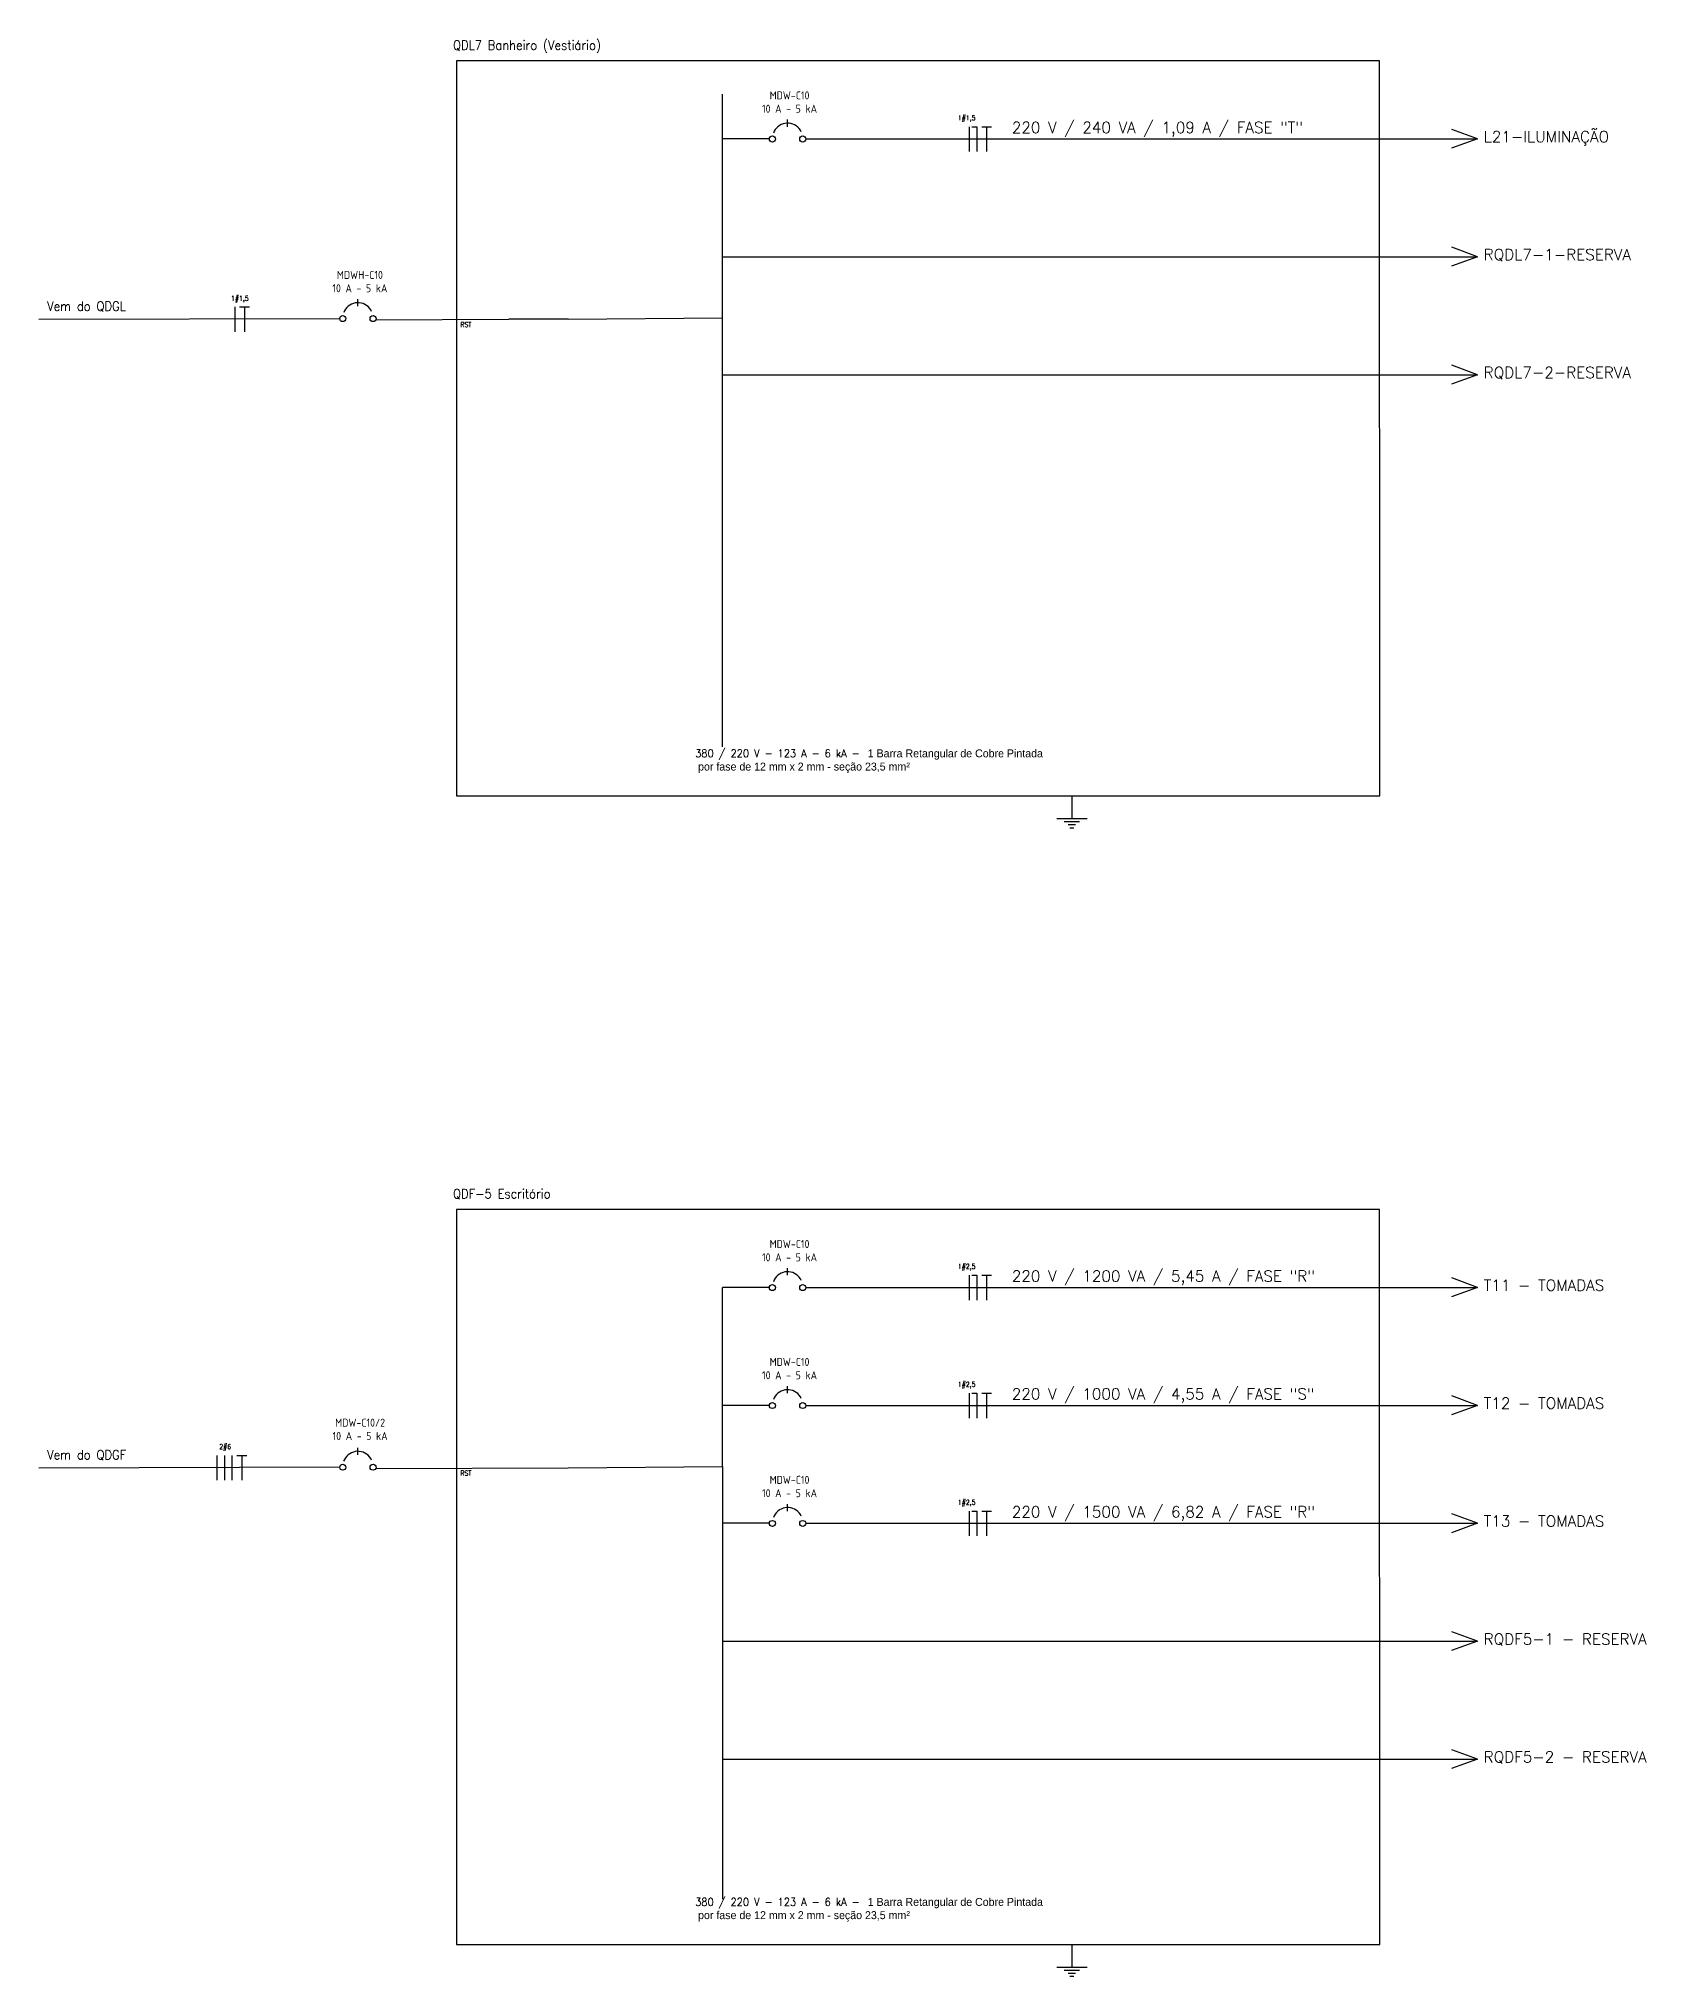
# Model space of a CAD drawing. Extents: x 196 to 641, y -49 to 322.
# Drawn here: x 567.35 to 608.34, y 77.75 to 127.17 of the extents above; entities that cross this region are included whole.
import ezdxf

# ---------------------------------------------------------------- set-up
doc = ezdxf.new("R2010")
doc.units = 0
doc.header["$MEASUREMENT"] = 0
for name, color, linetype in [('ELET_UNIFILAR_TEXTO', 4, 'Continuous'), ('ELET_UNIFILAR_TEXTO2', 4, 'Continuous'), ('ELT_UNIFILAR_DESENHO', 5, 'Continuous')]:
    doc.layers.add(name, color=color, linetype=linetype)
doc.styles.add('textstyle4', font='arial.ttf')
doc.styles.add('textstyle5', font='')
doc.styles.add('textstyle7', font='romans__.ttf')
doc.styles.get('textstyle5').set_extended_font_data('Standard')

msp = doc.modelspace()

# ---------------------------------------------------------------- linework, layer by layer
at = {"layer": 'ELT_UNIFILAR_DESENHO'}
for p, q in [((601.539, 126.607), (578, 126.607)), ((578, 126.607), (578, 107.863)), ((601.547, 107.863), (601.539, 126.607)), ((584.789, 109.112), (584.789, 125.762)), ((586.446, 124.928), (586.446, 125.108)), ((585.983, 124.619), (584.789, 124.619)), ((586.91, 124.619), (604.036, 124.619)), ((591.08, 124.927), (591.08, 124.295)), ((591.143, 124.927), (591.269, 124.927)), ((591.269, 124.927), (591.269, 124.295)), ((591.395, 124.927), (591.648, 124.927)), ((591.521, 124.927), (591.521, 124.295)), ((604.036, 124.619), (603.376, 124.377)), ((604.036, 124.619), (603.385, 124.859)), ((584.789, 121.611), (604.036, 121.611)), ((604.036, 121.611), (603.376, 121.37)), ((604.036, 121.611), (603.385, 121.852)), ((572.348, 120.332), (572.348, 119.7)), ((572.473, 120.332), (572.726, 120.332)), ((572.6, 120.332), (572.6, 119.7)), ((575.49, 120.349), (575.49, 120.529)), ((575.49, 120.349), (575.49, 120.529)), ((567.351, 120.016), (575.027, 120.039)), ((575.947, 120.002), (579.338, 120.016)), ((580.854, 120.016), (579.341, 120.015)), ((580.854, 120.016), (584.789, 120.053)), ((604.036, 118.603), (603.385, 118.844)), ((584.789, 118.603), (604.036, 118.603)), ((604.036, 118.603), (603.376, 118.362)), ((578, 107.863), (601.547, 107.863)), ((593.695, 107.863), (593.695, 107.281)), ((593.308, 107.281), (594.081, 107.281)), ((593.501, 107.204), (593.888, 107.204)), ((593.598, 107.127), (593.791, 107.127)), ((593.646, 107.049), (593.743, 107.049)), ((601.539, 97.31), (578, 97.31)), ((578, 97.31), (578, 78.567)), ((601.547, 78.567), (601.539, 97.31)), ((586.446, 95.632), (586.446, 95.812)), ((591.08, 95.631), (591.08, 94.999)), ((591.143, 95.631), (591.269, 95.631)), ((591.269, 95.631), (591.269, 94.999)), ((591.395, 95.631), (591.648, 95.631)), ((591.521, 95.631), (591.521, 94.999)), ((604.036, 95.322), (603.385, 95.563)), ((584.789, 90.757), (584.789, 95.322)), ((585.983, 95.322), (584.789, 95.322)), ((586.91, 95.322), (604.036, 95.322)), ((604.036, 95.322), (603.376, 95.081)), ((586.446, 92.624), (586.446, 92.804)), ((591.08, 92.623), (591.08, 91.991)), ((591.143, 92.623), (591.269, 92.623)), ((591.269, 92.623), (591.269, 91.991)), ((591.395, 92.623), (591.648, 92.623)), ((591.521, 92.623), (591.521, 91.991)), ((604.036, 92.315), (603.385, 92.555)), ((585.983, 92.315), (584.789, 92.315)), ((586.91, 92.315), (604.036, 92.315)), ((604.036, 92.315), (603.376, 92.073)), ((571.895, 91.036), (571.895, 90.404)), ((572.085, 91.036), (572.085, 90.404)), ((572.274, 91.036), (572.274, 90.404)), ((572.4, 91.036), (572.653, 91.036)), ((572.526, 91.036), (572.526, 90.404)), ((575.489, 91.052), (575.489, 91.232)), ((575.489, 91.052), (575.489, 91.232)), ((567.351, 90.72), (575.027, 90.743)), ((575.947, 90.706), (580.854, 90.72)), ((580.854, 90.72), (584.789, 90.757)), ((584.789, 90.757), (584.789, 79.719)), ((586.446, 89.616), (586.446, 89.797)), ((591.08, 89.616), (591.08, 88.984)), ((591.143, 89.616), (591.269, 89.616)), ((591.269, 89.616), (591.269, 88.984)), ((591.395, 89.616), (591.648, 89.616)), ((591.521, 89.616), (591.521, 88.984)), ((604.036, 89.307), (603.385, 89.548)), ((585.983, 89.307), (584.789, 89.307)), ((586.91, 89.307), (604.036, 89.307)), ((604.036, 89.307), (603.376, 89.066)), ((604.036, 86.299), (603.385, 86.54)), ((584.789, 86.299), (604.036, 86.299)), ((604.036, 86.299), (603.376, 86.058)), ((604.036, 83.291), (603.385, 83.532)), ((584.789, 83.291), (604.036, 83.291)), ((604.036, 83.291), (603.376, 83.05)), ((578, 78.567), (601.547, 78.567)), ((593.694, 78.567), (593.694, 77.985)), ((593.308, 77.985), (594.081, 77.985)), ((593.501, 77.908), (593.888, 77.908)), ((593.598, 77.83), (593.791, 77.83)), ((593.646, 77.753), (593.743, 77.753))]:
    msp.add_line(p, q, dxfattribs=at)
for points in [[(586.796, 124.795), (586.772, 124.84), (586.742, 124.88), (586.707, 124.917), (586.667, 124.948), (586.624, 124.975), (586.578, 124.995), (586.53, 125.009), (586.48, 125.017), (586.429, 125.018), (586.379, 125.012), (586.33, 125), (586.283, 124.982), (586.239, 124.958), (586.198, 124.928), (586.161, 124.893), (586.13, 124.854), (586.103, 124.81), (586.083, 124.764)], [(575.84, 120.216), (575.815, 120.26), (575.786, 120.301), (575.751, 120.338), (575.711, 120.369), (575.668, 120.395), (575.622, 120.416), (575.573, 120.43), (575.523, 120.437), (575.473, 120.439), (575.423, 120.433), (575.374, 120.421), (575.327, 120.403), (575.282, 120.378), (575.242, 120.349), (575.205, 120.314), (575.173, 120.274), (575.147, 120.231), (575.127, 120.185)], [(586.796, 95.499), (586.772, 95.543), (586.742, 95.584), (586.707, 95.621), (586.667, 95.652), (586.624, 95.678), (586.578, 95.699), (586.53, 95.713), (586.48, 95.721), (586.429, 95.722), (586.379, 95.716), (586.33, 95.704), (586.283, 95.686), (586.238, 95.661), (586.198, 95.632), (586.161, 95.597), (586.13, 95.557), (586.103, 95.514), (586.083, 95.468)], [(586.796, 92.491), (586.772, 92.536), (586.742, 92.576), (586.707, 92.613), (586.667, 92.644), (586.624, 92.671), (586.578, 92.691), (586.53, 92.705), (586.48, 92.713), (586.429, 92.714), (586.379, 92.708), (586.33, 92.696), (586.283, 92.678), (586.238, 92.654), (586.198, 92.624), (586.161, 92.589), (586.13, 92.55), (586.103, 92.506), (586.083, 92.46)], [(575.839, 90.919), (575.815, 90.963), (575.785, 91.004), (575.75, 91.041), (575.711, 91.072), (575.668, 91.098), (575.621, 91.119), (575.573, 91.133), (575.523, 91.141), (575.472, 91.142), (575.422, 91.136), (575.373, 91.124), (575.326, 91.106), (575.282, 91.082), (575.241, 91.052), (575.205, 91.017), (575.173, 90.977), (575.147, 90.934), (575.126, 90.888)], [(586.796, 89.484), (586.772, 89.528), (586.742, 89.569), (586.707, 89.605), (586.667, 89.637), (586.624, 89.663), (586.578, 89.683), (586.53, 89.697), (586.48, 89.705), (586.429, 89.706), (586.379, 89.701), (586.33, 89.689), (586.283, 89.67), (586.238, 89.646), (586.198, 89.616), (586.161, 89.581), (586.13, 89.542), (586.103, 89.499), (586.083, 89.452)]]:
    msp.add_lwpolyline(points, dxfattribs=at)
for centre in [(586.06, 124.614), (586.833, 124.614), (575.104, 120.034), (575.876, 120.034), (586.06, 95.317), (586.832, 95.317), (586.06, 92.31), (586.832, 92.31), (575.104, 90.737), (575.876, 90.737), (586.06, 89.302), (586.832, 89.302)]:
    msp.add_circle(centre, 0.0772, dxfattribs=at)

# ---------------------------------------------------------------- texts
at = {"layer": 'ELET_UNIFILAR_TEXTO'}
for s, insert, char_height, attachment_point, style in [('QDL7 Banheiro (Vestiário)', (577.913, 127.126), 0.23696, 1, 'textstyle5'), ('\\pxsm1;{\\Fisocp|c0;MDW-C10\\P\\Fisocp2|c0;10 A - 5 kA}', (586.496, 125.284), 0.20406, 8, 'textstyle4'), ('\\A1;\\pxqc;1#1,5', (590.788, 125.217), 0.12638, 1, 'textstyle5'), ('\\pxsm1;{\\Fisocp|c0;MDWH-C10\\P\\Fisocp2|c0;10 A - 5 kA}', (575.54, 120.705), 0.20406, 8, 'textstyle4'), ('\\A1;1#1,5', (572.255, 120.614), 0.1264, 1, 'textstyle5'), ('Vem do QDGL', (567.565, 120.47), 0.23696, 1, 'textstyle5'), ('RST', (578.103, 119.945), 0.1264, 1, 'textstyle5'), ('RST', (578.103, 119.945), 0.1264, 1, 'textstyle5'), ('\\A1;380 / 220 V - 123 A - 6 kA - {\\A0;\\fArial|b0|i0|c0|p34; \\Ftxt|c0;1 Barra Retangular de Cobre Pintada\\P por fase de 12 mm x 2 mm - seção 23,5 mm\\fArial|b0|i0|c0|p34;²}', (584.089, 109.046), 0.202345, 1, 'textstyle5'), ('QDF-5 Escritório', (577.913, 97.83), 0.23696, 1, 'textstyle5'), ('\\pxsm1;{\\Fisocp|c0;MDW-C10\\P\\Fisocp2|c0;10 A - 5 kA}', (586.496, 95.988), 0.20406, 8, 'textstyle4'), ('\\A1;\\pxqc;1#2,5', (590.788, 95.92), 0.12638, 1, 'textstyle5'), ('\\pxsm1;{\\Fisocp|c0;MDW-C10\\P\\Fisocp2|c0;10 A - 5 kA}', (586.496, 92.98), 0.20406, 8, 'textstyle4'), ('\\A1;\\pxqc;1#2,5', (590.788, 92.913), 0.12638, 1, 'textstyle5'), ('\\pxsm1;{\\Fisocp|c0;MDW-C10/2\\P\\Fisocp2|c0;10 A - 5 kA}', (575.546, 91.43), 0.20406, 8, 'textstyle4'), ('Vem do QDGF', (567.565, 91.174), 0.23696, 1, 'textstyle5'), ('\\A1;2#6', (571.955, 91.325), 0.1264, 1, 'textstyle5'), ('RST', (578.103, 90.649), 0.1264, 1, 'textstyle5'), ('RST', (578.103, 90.649), 0.1264, 1, 'textstyle5'), ('\\pxsm1;{\\Fisocp|c0;MDW-C10\\P\\Fisocp2|c0;10 A - 5 kA}', (586.496, 89.972), 0.20406, 8, 'textstyle4'), ('\\A1;\\pxqc;1#2,5', (590.788, 89.905), 0.12638, 1, 'textstyle5'), ('\\A1;380 / 220 V - 123 A - 6 kA - {\\A0;\\fArial|b0|i0|c0|p34; \\Ftxt|c0;1 Barra Retangular de Cobre Pintada\\P por fase de 12 mm x 2 mm - seção 23,5 mm\\fArial|b0|i0|c0|p34;²}', (584.089, 79.75), 0.202345, 1, 'textstyle5')]:
    msp.add_mtext(s, dxfattribs=dict(at, insert=insert, char_height=char_height, attachment_point=attachment_point, style=style))
at = {"layer": 'ELET_UNIFILAR_TEXTO2', "char_height": 0.28356, "attachment_point": 1, "style": 'textstyle7'}
for s, insert in [('220 V / 240 VA / 1,09 A / FASE "T"', (592.164, 125.051)), ('L21-ILUMINAÇÃO', (604.197, 124.815)), ('RQDL7-1-RESERVA', (604.197, 121.808)), ('RQDL7-2-RESERVA', (604.197, 118.8)), ('220 V / 1200 VA / 5,45 A / FASE "R"', (592.164, 95.754)), ('T11 - TOMADAS', (604.197, 95.519)), ('220 V / 1000 VA / 4,55 A / FASE "S"', (592.164, 92.747)), ('T12 - TOMADAS', (604.197, 92.511)), ('220 V / 1500 VA / 6,82 A / FASE "R"', (592.164, 89.739)), ('T13 - TOMADAS', (604.197, 89.504)), ('RQDF5-1 - RESERVA', (604.197, 86.496)), ('RQDF5-2 - RESERVA', (604.197, 83.488))]:
    msp.add_mtext(s, dxfattribs=dict(at, insert=insert))

doc.saveas('drawing.dxf')
